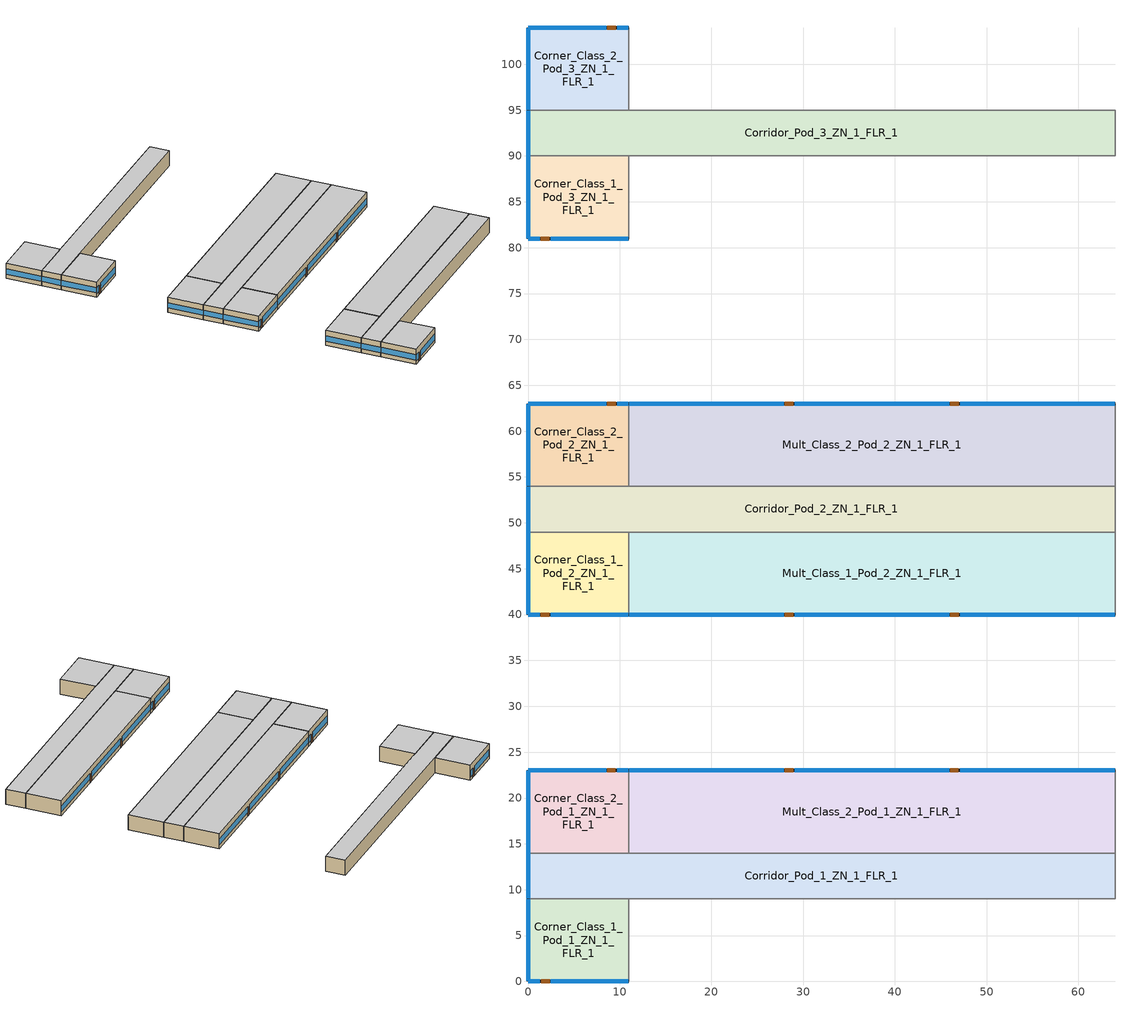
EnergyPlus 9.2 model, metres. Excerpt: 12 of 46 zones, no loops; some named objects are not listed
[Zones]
Corner_Class_1_Pod_1_ZN_1_FLR_1
 floor ground (ext_slab_6in_with_carpet): 0,9 11,9 11,0 0,0 z0
 wall outside (nonres_ext_wall): 0,9 0,0 11,0 z0:4
 wall to Mult_Class_1_Pod_1_ZN_1_FLR_1 (int_wall): 11,0 11,9 z0:4
 wall to Corridor_Pod_1_ZN_1_FLR_1 (int_wall): 11,9 0,9 z0:4
 window (Window_U_0.40_SHGC_0.38): 0.05,0 1.27,0 / 2.49,0 10.95,0 z0.92:2.51; 0,8.95 0,0.05 z1.1:2.52
 door (Swinging Door_con): 1.46,0 2.37,0 z0:2.13
 ceiling to Corner_Class_1_Pod_1_ZN_1_FLR_2 (int_slab_ceiling): 0,0 11,0 11,9 0,9 z4
Corridor_Pod_1_ZN_1_FLR_1
 floor ground (ext_slab_6in_with_carpet): 0,14 64,14 64,9 0,9 z0
 wall outside (nonres_ext_wall): 0,14 0,9 z0:4
 wall to Mult_Class_1_Pod_1_ZN_1_FLR_1 (int_wall): 11,9 64,9 z0:4
 wall to Lobby_ZN_1_FLR_1 (int_wall): 64,9 64,14 z0:4
 wall to Mult_Class_2_Pod_1_ZN_1_FLR_1 (int_wall): 64,14 11,14 z0:4
 wall to Corner_Class_2_Pod_1_ZN_1_FLR_1 (int_wall): 11,14 0,14 z0:4
 window (Window_U_0.40_SHGC_0.38): 0,13.95 0,9.05 z1.1:2.53
 ceiling to Corridor_Pod_1_ZN_1_FLR_2 (int_slab_ceiling): 0,9 64,9 64,14 0,14 z4
Corner_Class_2_Pod_1_ZN_1_FLR_1
 floor ground (ext_slab_6in_with_carpet): 0,23 11,23 11,14 0,14 z0
 wall outside (nonres_ext_wall): 11,23 0,23 0,14 z0:4
 wall to Mult_Class_2_Pod_1_ZN_1_FLR_1 (int_wall): 11,14 11,23 z0:4
 window (Window_U_0.40_SHGC_0.38): 0,22.95 0,14.05 z1.1:2.52; 10.95,23 9.73,23 / 8.51,23 0.05,23 z0.92:2.51
 door (Swinging Door_con): 9.53,23 8.62,23 z0:2.13
 ceiling to Corner_Class_2_Pod_1_ZN_1_FLR_2 (int_slab_ceiling): 0,14 11,14 11,23 0,23 z4
Mult_Class_2_Pod_1_ZN_1_FLR_1
 floor ground (ext_slab_6in_with_carpet): 11,23 64,23 64,14 11,14 z0
 wall outside (nonres_ext_wall): 64,23 11,23 z0:4
 wall to Main_Corridor_ZN_1_FLR_1 (int_wall): 64,14 64,23 z0:4
 window (Window_U_0.40_SHGC_0.38): 63.95,23 47.13,23 / 45.91,23 29.09,23 / 27.87,23 11.05,23 z1.03:2.5
 door (Swinging Door_con): 46.93,23 46.01,23 / 28.91,23 28,23 z0:2.13
 ceiling to Mult_Class_2_Pod_1_ZN_1_FLR_2 (int_slab_ceiling): 11,14 64,14 64,23 11,23 z4
Corner_Class_1_Pod_2_ZN_1_FLR_1
 floor ground (ext_slab_6in_with_carpet): 0,49 11,49 11,40 0,40 z0
 wall outside (nonres_ext_wall): 0,49 0,40 11,40 z0:4
 wall to Mult_Class_1_Pod_2_ZN_1_FLR_1 (int_wall): 11,40 11,49 z0:4
 wall to Corridor_Pod_2_ZN_1_FLR_1 (int_wall): 11,49 0,49 z0:4
 window (Window_U_0.40_SHGC_0.38): 0,48.95 0,40.05 z1.1:2.52; 0.05,40 1.27,40 / 2.49,40 10.95,40 z0.92:2.51
 door (Swinging Door_con): 1.41,40 2.32,40 z0:2.13
 ceiling to Corner_Class_1_Pod_2_ZN_1_FLR_2 (int_slab_ceiling): 0,40 11,40 11,49 0,49 z4
Mult_Class_1_Pod_2_ZN_1_FLR_1
 floor ground (ext_slab_6in_with_carpet): 11,49 64,49 64,40 11,40 z0
 wall outside (nonres_ext_wall): 11,40 64,40 z0:4
 wall to Main_Corridor_ZN_1_FLR_1 (int_wall): 64,40 64,49 z0:4
 wall to Corridor_Pod_2_ZN_1_FLR_1 (int_wall): 64,49 11,49 z0:4
 window (Window_U_0.40_SHGC_0.38): 11.05,40 27.87,40 / 29.09,40 45.91,40 / 47.13,40 63.95,40 z1.03:2.5
 door (Swinging Door_con): 28,40 28.92,40 / 46.06,40 46.97,40 z0:2.13
 ceiling to Mult_Class_1_Pod_2_ZN_1_FLR_2 (int_slab_ceiling): 11,40 64,40 64,49 11,49 z4
Corridor_Pod_2_ZN_1_FLR_1
 floor ground (ext_slab_6in_with_carpet): 0,54 64,54 64,49 0,49 z0
 wall outside (nonres_ext_wall): 0,54 0,49 z0:4
 wall to Main_Corridor_ZN_1_FLR_1 (int_wall): 64,49 64,54 z0:4
 wall to Mult_Class_2_Pod_2_ZN_1_FLR_1 (int_wall): 64,54 11,54 z0:4
 wall to Corner_Class_2_Pod_2_ZN_1_FLR_1 (int_wall): 11,54 0,54 z0:4
 window (Window_U_0.40_SHGC_0.38): 0,53.95 0,49.05 z1.1:2.53
 ceiling to Corridor_Pod_2_ZN_1_FLR_2 (int_slab_ceiling): 0,49 64,49 64,54 0,54 z4
Corner_Class_2_Pod_2_ZN_1_FLR_1
 floor ground (ext_slab_6in_with_carpet): 0,63 11,63 11,54 0,54 z0
 wall outside (nonres_ext_wall): 11,63 0,63 0,54 z0:4
 wall to Mult_Class_2_Pod_2_ZN_1_FLR_1 (int_wall): 11,54 11,63 z0:4
 window (Window_U_0.40_SHGC_0.38): 0,62.95 0,54.05 z1.1:2.52; 10.95,63 9.73,63 / 8.51,63 0.05,63 z0.92:2.51
 door (Swinging Door_con): 9.57,63 8.65,63 z0:2.13
 ceiling to Corner_Class_2_Pod_2_ZN_1_FLR_2 (int_slab_ceiling): 0,54 11,54 11,63 0,63 z4
Mult_Class_2_Pod_2_ZN_1_FLR_1
 floor ground (ext_slab_6in_with_carpet): 11,63 64,63 64,54 11,54 z0
 wall outside (nonres_ext_wall): 64,63 11,63 z0:4
 wall to Main_Corridor_ZN_1_FLR_1 (int_wall): 64,54 64,63 z0:4
 window (Window_U_0.40_SHGC_0.38): 63.95,63 47.13,63 / 27.87,63 11.05,63 / 45.91,63 29.09,63 z1.03:2.5
 door (Swinging Door_con): 46.97,63 46.06,63 / 28.89,63 27.98,63 z0:2.13
 ceiling to Mult_Class_2_Pod_2_ZN_1_FLR_2 (int_slab_ceiling): 11,54 64,54 64,63 11,63 z4
Corner_Class_1_Pod_3_ZN_1_FLR_1
 floor ground (ext_slab_6in_with_carpet): 0,90 11,90 11,81 0,81 z0
 wall outside (nonres_ext_wall): 0,90 0,81 11,81 z0:4
 wall to Mult_Class_1_Pod_3_ZN_1_FLR_1 (int_wall): 11,81 11,90 z0:4
 wall to Corridor_Pod_3_ZN_1_FLR_1 (int_wall): 11,90 0,90 z0:4
 window (Window_U_0.40_SHGC_0.38): 0,89.95 0,81.05 z1.1:2.52; 0.05,81 1.27,81 / 2.49,81 10.95,81 z0.92:2.51
 door (Swinging Door_con): 1.4,81 2.31,81 z0:2.13
 ceiling to Corner_Class_1_Pod_3_ZN_1_FLR_2 (int_slab_ceiling): 0,81 11,81 11,90 0,90 z4
Corridor_Pod_3_ZN_1_FLR_1
 floor ground (ext_slab_6in_with_carpet): 0,95 64,95 64,90 0,90 z0
 wall outside (nonres_ext_wall): 0,95 0,90 z0:4
 wall to Mult_Class_1_Pod_3_ZN_1_FLR_1 (int_wall): 11,90 64,90 z0:4
 wall to Bathrooms_ZN_1_FLR_1 (int_wall): 64,90 64,95 z0:4
 wall to Mult_Class_2_Pod_3_ZN_1_FLR_1 (int_wall): 64,95 11,95 z0:4
 wall to Corner_Class_2_Pod_3_ZN_1_FLR_1 (int_wall): 11,95 0,95 z0:4
 window (Window_U_0.40_SHGC_0.38): 0,94.95 0,90.05 z1.1:2.53
 ceiling to Corridor_Pod_3_ZN_1_FLR_2 (int_slab_ceiling): 0,90 64,90 64,95 0,95 z4
Corner_Class_2_Pod_3_ZN_1_FLR_1
 floor ground (ext_slab_6in_with_carpet): 0,104 11,104 11,95 0,95 z0
 wall outside (nonres_ext_wall): 11,104 0,104 0,95 z0:4
 wall to Mult_Class_2_Pod_3_ZN_1_FLR_1 (int_wall): 11,95 11,104 z0:4
 window (Window_U_0.40_SHGC_0.38): 0,103.95 0,95.05 z1.1:2.52; 10.95,104 9.73,104 / 8.51,104 0.05,104 z0.92:2.51
 door (Swinging Door_con): 9.55,104 8.64,104 z0:2.13
 ceiling to Corner_Class_2_Pod_3_ZN_1_FLR_2 (int_slab_ceiling): 0,95 11,95 11,104 0,104 z4
[Building]
Secondary School: North Axis {deg}=0; Terrain=City; Loads Convergence Tolerance Value=0.04; Temperature Convergence Tolerance Value {deltaC}=0.2; Solar Distribution=FullInteriorAndExterior; Maximum Number of Warmup Days=25; Minimum Number of Warmup Days=6
[Site:Location]
Xian_Shaanxi_CHN Design_Conditions: Latitude {deg}=34.3; Longitude {deg}=108.93; Time Zone {hr}=8; Elevation {m}=397.5
[SizingPeriod:DesignDay] Month=1; Day of Month=21; Day Type=WinterDesignDay; Daily Dry-Bulb Temperature Range {deltaC}=0; Dry-Bulb Temperature Range Modifier Type=DefaultMultipliers; Barometric Pressure {Pa}=96640; Wind Speed {m/s}=1.1; Wind Direction {deg}=70; Rain Indicator=No; Snow Indicator=No; Daylight Saving Time Indicator=No; Solar Model Indicator=ASHRAEClearSky; Sky Clearness=0
Name | Maximum Dry-Bulb Temperature {C} | Humidity Condition Type | Wetbulb or DewPoint at Maximum Dry-Bulb {C}
Xian Ann Htg 99.6% Condns DB | -6.3 | Wetbulb | -6.3
Xian Ann Htg 99% Condns DB | -4.8 | Wetbulb | -4.8
Xian Ann Hum_n 99.6% Condns DP=>MCDB | 1.6 | Dewpoint | -18.1
Xian Ann Hum_n 99% Condns DP=>MCDB | 1.7 | Dewpoint | -15.3
[Site:GroundTemperature:BuildingSurface]
20.76, 20.73, 20.73, 20.73, 20.77, 23.02, 23.36, 23.44, 23.48, 21.21, 20.91, 20.82
[Site:WaterMainsTemperature]
Calculation Method=CORRELATION; Annual Average Outdoor Air Temperature {C}=9.95; Maximum Difference In Monthly Average Outdoor Air Temperatures {deltaC}=23.7
[Material]
Name | Roughness | Thickness {m} | Conductivity {W/m-K} | Density {kg/m3} | Specific Heat {J/kg-K} | Thermal Absorptance | Solar Absorptance | Visible Absorptance
Std Wood 6inch | MediumSmooth | 0.15 | 0.12 | 540 | 1210 | 0.9 | 0.7 | 0.7
F07 25mm stucco | Smooth | 0.0254 | 0.72 | 1856 | 840 | 0.9 | 0.7 | 0.7
G01 13mm gypsum board | Smooth | 0.0127 | 0.16 | 800 | 1090 | 0.9 | 0.7 | 0.5
G01 16mm gypsum board | MediumSmooth | 0.0159 | 0.16 | 800 | 1090
100mm Normalweight concrete floor | MediumRough | 0.1016 | 2.31 | 2322 | 832
150mm Normalweight concrete floor | MediumRough | 0.1524 | 2.31 | 2322 | 832
[Material:NoMass] Thermal Absorptance=0.9; Solar Absorptance=0.7
Name | Roughness | Thermal Resistance {m2-K/W} | Visible Absorptance
Opaque Door panel_con | MediumRough | 0.475964 | 0.7
CP02 CARPET PAD | VeryRough | 0.21648 | 0.8
Nonres_Exterior_Wall_Insulation | MediumSmooth | 2.81828 | 0.7
[WindowMaterial:Glazing] Optical Data Type=SpectralAverage; Infrared Transmittance at Normal Incidence=0; Front Side Infrared Hemispherical Emissivity=0.84
Name | Thickness {m} | Solar Transmittance at Normal Incidence | Front Side Solar Reflectance at Normal Incidence | Back Side Solar Reflectance at Normal Incidence | Visible Transmittance at Normal Incidence | Front Side Visible Reflectance at Normal Incidence | Back Side Visible Reflectance at Normal Incidence | Back Side Infrared Hemispherical Emissivity | Conductivity {W/m-K}
Glass_102_LayerAvg | 0.003048 | 0.833848 | 0.0747638 | 0.0748545 | 0.89926 | 0.082563 | 0.082564 | 0.84 | 1
Glass_8652_LayerAvg | 0.003059 | 0.343691 | 0.298987 | 0.462105 | 0.487937 | 0.209449 | 0.306829 | 0.39 | 0.962
[WindowMaterial:Gas]
Gap_1_W_0_0127: Gas Type=Air; Thickness {m}=0.0127
[Construction]
Swinging Door_con: Opaque Door panel_con
InteriorFurnishings: Std Wood 6inch
int_wall: G01 13mm gypsum board, G01 13mm gypsum board
ext_slab_6in_with_carpet: 150mm Normalweight concrete floor, CP02 CARPET PAD
int_slab_ceiling: CP02 CARPET PAD, 100mm Normalweight concrete floor
nonres_ext_wall: F07 25mm stucco, G01 16mm gypsum board, Nonres_Exterior_Wall_Insulation, G01 16mm gypsum board
Window_U_0.40_SHGC_0.38: Glass_8652_LayerAvg, Gap_1_W_0_0127, Glass_102_LayerAvg
[Zone] Type=1; Multiplier=1; Ceiling Height {m}=4; Floor Area {m2}=autocalculate; Part of Total Floor Area=Yes
Name | Volume {m3}
Corner_Class_1_Pod_1_ZN_1_FLR_1; Corner_Class_2_Pod_1_ZN_1_FLR_1; Corner_Class_1_Pod_2_ZN_1_FLR_1; Corner_Class_2_Pod_2_ZN_1_FLR_1; Corner_Class_1_Pod_3_ZN_1_FLR_1; Corner_Class_2_Pod_3_ZN_1_FLR_1 | 396
Corridor_Pod_1_ZN_1_FLR_1; Corridor_Pod_2_ZN_1_FLR_1; Corridor_Pod_3_ZN_1_FLR_1 | 1280
Mult_Class_2_Pod_1_ZN_1_FLR_1; Mult_Class_1_Pod_2_ZN_1_FLR_1; Mult_Class_2_Pod_2_ZN_1_FLR_1 | 1908
[InternalMass] Construction=InteriorFurnishings
Name | Zone or ZoneList | Surface Area {m2}
Corner_Class_1_Pod_1_ZN_1_FLR_1_InternalMass_1 | Corner_Class_1_Pod_1_ZN_1_FLR_1 | 198
Corridor_Pod_1_ZN_1_FLR_1_InternalMass_1 | Corridor_Pod_1_ZN_1_FLR_1 | 640
Corner_Class_2_Pod_1_ZN_1_FLR_1_InternalMass_1 | Corner_Class_2_Pod_1_ZN_1_FLR_1 | 198
Mult_Class_2_Pod_1_ZN_1_FLR_1_InternalMass_1 | Mult_Class_2_Pod_1_ZN_1_FLR_1 | 954
Corner_Class_1_Pod_2_ZN_1_FLR_1_InternalMass_1 | Corner_Class_1_Pod_2_ZN_1_FLR_1 | 198
Mult_Class_1_Pod_2_ZN_1_FLR_1_InternalMass_1 | Mult_Class_1_Pod_2_ZN_1_FLR_1 | 954
Corridor_Pod_2_ZN_1_FLR_1_InternalMass_1 | Corridor_Pod_2_ZN_1_FLR_1 | 640
Corner_Class_2_Pod_2_ZN_1_FLR_1_InternalMass_1 | Corner_Class_2_Pod_2_ZN_1_FLR_1 | 198
Mult_Class_2_Pod_2_ZN_1_FLR_1_InternalMass_1 | Mult_Class_2_Pod_2_ZN_1_FLR_1 | 954
Corner_Class_1_Pod_3_ZN_1_FLR_1_InternalMass_1 | Corner_Class_1_Pod_3_ZN_1_FLR_1 | 198
Corridor_Pod_3_ZN_1_FLR_1_InternalMass_1 | Corridor_Pod_3_ZN_1_FLR_1 | 640
Corner_Class_2_Pod_3_ZN_1_FLR_1_InternalMass_1 | Corner_Class_2_Pod_3_ZN_1_FLR_1 | 198
[People] Number of People Schedule=BLDG_OCC_SCH; Fraction Radiant=0.3; Sensible Heat Fraction=AUTOCALCULATE; Activity Level Schedule=ACTIVITY_SCH; Enable ASHRAE 55 Comfort Warnings=No; Mean Radiant Temperature Calculation Type=ZoneAveraged; Work Efficiency Schedule=WORK_EFF_SCH; Clothing Insulation Calculation Method=ClothingInsulationSchedule; Clothing Insulation Schedule=CLOTHING_SCH; Air Velocity Schedule=AIR_VELO_SCH; Thermal Comfort Model 1 Type=FANGER
Name | Zone or ZoneList | Number of People Calculation Method | Zone Floor Area per Person {m2/person}
Corner_Class_1_Pod_1_ZN_1_FLR_1 | Corner_Class_1_Pod_1_ZN_1_FLR_1 | Area/Person | 2.654
Corridor_Pod_1_ZN_1_FLR_1 | Corridor_Pod_1_ZN_1_FLR_1 | People
Corner_Class_2_Pod_1_ZN_1_FLR_1 | Corner_Class_2_Pod_1_ZN_1_FLR_1 | Area/Person | 2.654
Mult_Class_2_Pod_1_ZN_1_FLR_1 | Mult_Class_2_Pod_1_ZN_1_FLR_1 | Area/Person | 2.654
Corner_Class_1_Pod_2_ZN_1_FLR_1 | Corner_Class_1_Pod_2_ZN_1_FLR_1 | Area/Person | 2.654
Mult_Class_1_Pod_2_ZN_1_FLR_1 | Mult_Class_1_Pod_2_ZN_1_FLR_1 | Area/Person | 2.654
Corridor_Pod_2_ZN_1_FLR_1 | Corridor_Pod_2_ZN_1_FLR_1 | People
Corner_Class_2_Pod_2_ZN_1_FLR_1 | Corner_Class_2_Pod_2_ZN_1_FLR_1 | Area/Person | 2.654
Mult_Class_2_Pod_2_ZN_1_FLR_1 | Mult_Class_2_Pod_2_ZN_1_FLR_1 | Area/Person | 2.654
Corner_Class_1_Pod_3_ZN_1_FLR_1 | Corner_Class_1_Pod_3_ZN_1_FLR_1 | Area/Person | 2.654
Corridor_Pod_3_ZN_1_FLR_1 | Corridor_Pod_3_ZN_1_FLR_1 | People
Corner_Class_2_Pod_3_ZN_1_FLR_1 | Corner_Class_2_Pod_3_ZN_1_FLR_1 | Area/Person | 2.654
[Lights] Design Level Calculation Method=Watts/Area; Return Air Fraction=0; Fraction Radiant=0.37; Fraction Visible=0.2; Fraction Replaceable=1; Return Air Fraction Calculated from Plenum Temperature=No
Name | Zone or ZoneList | Schedule | Watts per Zone Floor Area {W/m2}
Corner_Class_1_Pod_1_ZN_1_FLR_1_Lights | Corner_Class_1_Pod_1_ZN_1_FLR_1 | BLDG_LIGHT_CLASSROOM_SCH | 9.9028
Corridor_Pod_1_ZN_1_FLR_1_Lights | Corridor_Pod_1_ZN_1_FLR_1 | BLDG_LIGHT_CORRIDOR_SCH | 7.10418
Corner_Class_2_Pod_1_ZN_1_FLR_1_Lights | Corner_Class_2_Pod_1_ZN_1_FLR_1 | BLDG_LIGHT_CLASSROOM_SCH | 9.9028
Mult_Class_2_Pod_1_ZN_1_FLR_1_Lights | Mult_Class_2_Pod_1_ZN_1_FLR_1 | BLDG_LIGHT_CLASSROOM_SCH | 9.9028
Corner_Class_1_Pod_2_ZN_1_FLR_1_Lights | Corner_Class_1_Pod_2_ZN_1_FLR_1 | BLDG_LIGHT_CLASSROOM_SCH | 9.9028
Mult_Class_1_Pod_2_ZN_1_FLR_1_Lights | Mult_Class_1_Pod_2_ZN_1_FLR_1 | BLDG_LIGHT_CLASSROOM_SCH | 9.9028
Corridor_Pod_2_ZN_1_FLR_1_Lights | Corridor_Pod_2_ZN_1_FLR_1 | BLDG_LIGHT_CORRIDOR_SCH | 7.10418
Corner_Class_2_Pod_2_ZN_1_FLR_1_Lights | Corner_Class_2_Pod_2_ZN_1_FLR_1 | BLDG_LIGHT_CLASSROOM_SCH | 9.9028
Mult_Class_2_Pod_2_ZN_1_FLR_1_Lights | Mult_Class_2_Pod_2_ZN_1_FLR_1 | BLDG_LIGHT_CLASSROOM_SCH | 9.9028
Corner_Class_1_Pod_3_ZN_1_FLR_1_Lights | Corner_Class_1_Pod_3_ZN_1_FLR_1 | BLDG_LIGHT_CLASSROOM_SCH | 9.9028
Corridor_Pod_3_ZN_1_FLR_1_Lights | Corridor_Pod_3_ZN_1_FLR_1 | BLDG_LIGHT_CORRIDOR_SCH | 7.10418
Corner_Class_2_Pod_3_ZN_1_FLR_1_Lights | Corner_Class_2_Pod_3_ZN_1_FLR_1 | BLDG_LIGHT_CLASSROOM_SCH | 9.9028
[ElectricEquipment] Schedule=BLDG_EQUIP_SCH; Design Level Calculation Method=EquipmentLevel; Fraction Latent=0; Fraction Radiant=0.5; Fraction Lost=0
Name | Zone or ZoneList | Design Level {W}
Corner_Class_1_Pod_1_ZN_1_FLR_1_PlugMisc_Equip | Corner_Class_1_Pod_1_ZN_1_FLR_1 | 990
Corridor_Pod_1_ZN_1_FLR_1_PlugMisc_Equip | Corridor_Pod_1_ZN_1_FLR_1 | 1280
Corner_Class_2_Pod_1_ZN_1_FLR_1_PlugMisc_Equip | Corner_Class_2_Pod_1_ZN_1_FLR_1 | 990
Mult_Class_2_Pod_1_ZN_1_FLR_1_PlugMisc_Equip | Mult_Class_2_Pod_1_ZN_1_FLR_1 | 4770
Corner_Class_1_Pod_2_ZN_1_FLR_1_PlugMisc_Equip | Corner_Class_1_Pod_2_ZN_1_FLR_1 | 990
Mult_Class_1_Pod_2_ZN_1_FLR_1_PlugMisc_Equip | Mult_Class_1_Pod_2_ZN_1_FLR_1 | 4770
Corridor_Pod_2_ZN_1_FLR_1_PlugMisc_Equip | Corridor_Pod_2_ZN_1_FLR_1 | 1280
Corner_Class_2_Pod_2_ZN_1_FLR_1_PlugMisc_Equip | Corner_Class_2_Pod_2_ZN_1_FLR_1 | 990
Mult_Class_2_Pod_2_ZN_1_FLR_1_PlugMisc_Equip | Mult_Class_2_Pod_2_ZN_1_FLR_1 | 4770
Corner_Class_1_Pod_3_ZN_1_FLR_1_PlugMisc_Equip | Corner_Class_1_Pod_3_ZN_1_FLR_1 | 990
Corridor_Pod_3_ZN_1_FLR_1_PlugMisc_Equip | Corridor_Pod_3_ZN_1_FLR_1 | 1280
Corner_Class_2_Pod_3_ZN_1_FLR_1_PlugMisc_Equip | Corner_Class_2_Pod_3_ZN_1_FLR_1 | 990
[Daylighting:Controls] Daylighting Method=SplitFlux; Lighting Control Type=Stepped; Minimum Input Power Fraction for Continuous or ContinuousOff Dimming Control=0.3; Minimum Light Output Fraction for Continuous or ContinuousOff Dimming Control=0.2; Number of Stepped Control Steps=3; Probability Lighting will be Reset When Needed in Manual Stepped Control=1; Maximum Allowable Discomfort Glare Index=22; Illuminance Setpoint at Reference Point 1 {lux}=500; Illuminance Setpoint at Reference Point 2 {lux}=500
Name | Zone | Glare Calculation Daylighting Reference Point | Glare Calculation Azimuth Angle of View Direction Clockwise from Zone y-Axis {deg} | Daylighting Reference Point 1 | Fraction of Zone Controlled by Reference Point 1 | Daylighting Reference Point 2 | Fraction of Zone Controlled by Reference Point 2
Corner_Class_1_Pod_1_ZN_1_FLR_1_DaylCtrl | Corner_Class_1_Pod_1_ZN_1_FLR_1 | Corner_Class_1_Pod_1_ZN_1_FLR_1_DaylRefPt1 | 180 | Corner_Class_1_Pod_1_ZN_1_FLR_1_DaylRefPt1 | 0.56 | Corner_Class_1_Pod_1_ZN_1_FLR_1_DaylRefPt2 | 0.2
Corner_Class_2_Pod_1_ZN_1_FLR_1_DaylCtrl | Corner_Class_2_Pod_1_ZN_1_FLR_1 | Corner_Class_2_Pod_1_ZN_1_FLR_1_DaylRefPt1 | 270 | Corner_Class_2_Pod_1_ZN_1_FLR_1_DaylRefPt1 | 0.56 | Corner_Class_2_Pod_1_ZN_1_FLR_1_DaylRefPt2 | 0.2
Mult_Class_2_Pod_1_ZN_1_FLR_1_DaylCtrl | Mult_Class_2_Pod_1_ZN_1_FLR_1 | Mult_Class_2_Pod_1_ZN_1_FLR_1_DaylRefPt1 | 0 | Mult_Class_2_Pod_1_ZN_1_FLR_1_DaylRefPt1 | 0.28 | Mult_Class_2_Pod_1_ZN_1_FLR_1_DaylRefPt2 | 0.28
Corner_Class_1_Pod_2_ZN_1_FLR_1_DaylCtrl | Corner_Class_1_Pod_2_ZN_1_FLR_1 | Corner_Class_1_Pod_2_ZN_1_FLR_1_DaylRefPt1 | 180 | Corner_Class_1_Pod_2_ZN_1_FLR_1_DaylRefPt1 | 0.56 | Corner_Class_1_Pod_2_ZN_1_FLR_1_DaylRefPt2 | 0.2
Mult_Class_1_Pod_2_ZN_1_FLR_1_DaylCtrl | Mult_Class_1_Pod_2_ZN_1_FLR_1 | Mult_Class_1_Pod_2_ZN_1_FLR_1_DaylRefPt1 | 180 | Mult_Class_1_Pod_2_ZN_1_FLR_1_DaylRefPt1 | 0.28 | Mult_Class_1_Pod_2_ZN_1_FLR_1_DaylRefPt2 | 0.28
Corner_Class_2_Pod_2_ZN_1_FLR_1_DaylCtrl | Corner_Class_2_Pod_2_ZN_1_FLR_1 | Corner_Class_2_Pod_2_ZN_1_FLR_1_DaylRefPt1 | 270 | Corner_Class_2_Pod_2_ZN_1_FLR_1_DaylRefPt1 | 0.56 | Corner_Class_2_Pod_2_ZN_1_FLR_1_DaylRefPt2 | 0.2
Mult_Class_2_Pod_2_ZN_1_FLR_1_DaylCtrl | Mult_Class_2_Pod_2_ZN_1_FLR_1 | Mult_Class_2_Pod_2_ZN_1_FLR_1_DaylRefPt1 | 0 | Mult_Class_2_Pod_2_ZN_1_FLR_1_DaylRefPt1 | 0.28 | Mult_Class_2_Pod_2_ZN_1_FLR_1_DaylRefPt2 | 0.28
Corner_Class_1_Pod_3_ZN_1_FLR_1_DaylCtrl | Corner_Class_1_Pod_3_ZN_1_FLR_1 | Corner_Class_1_Pod_3_ZN_1_FLR_1_DaylRefPt1 | 180 | Corner_Class_1_Pod_3_ZN_1_FLR_1_DaylRefPt1 | 0.56 | Corner_Class_1_Pod_3_ZN_1_FLR_1_DaylRefPt2 | 0.2
Corner_Class_2_Pod_3_ZN_1_FLR_1_DaylCtrl | Corner_Class_2_Pod_3_ZN_1_FLR_1 | Corner_Class_2_Pod_3_ZN_1_FLR_1_DaylRefPt1 | 270 | Corner_Class_2_Pod_3_ZN_1_FLR_1_DaylRefPt1 | 0.56 | Corner_Class_2_Pod_3_ZN_1_FLR_1_DaylRefPt2 | 0.2
[ZoneInfiltration:DesignFlowRate] Schedule=INFIL_SCH_PNNL; Design Flow Rate Calculation Method=Flow/ExteriorArea; Flow per Exterior Surface Area {m3/s-m2}=0.00056896; Constant Term Coefficient=0; Temperature Term Coefficient=0; Velocity Term Coefficient=0.224; Velocity Squared Term Coefficient=0
Name | Zone or ZoneList
Corner_Class_1_Pod_1_ZN_1_FLR_1_Infiltration | Corner_Class_1_Pod_1_ZN_1_FLR_1
Corridor_Pod_1_ZN_1_FLR_1_Infiltration | Corridor_Pod_1_ZN_1_FLR_1
Corner_Class_2_Pod_1_ZN_1_FLR_1_Infiltration | Corner_Class_2_Pod_1_ZN_1_FLR_1
Mult_Class_2_Pod_1_ZN_1_FLR_1_Infiltration | Mult_Class_2_Pod_1_ZN_1_FLR_1
Corner_Class_1_Pod_2_ZN_1_FLR_1_Infiltration | Corner_Class_1_Pod_2_ZN_1_FLR_1
Mult_Class_1_Pod_2_ZN_1_FLR_1_Infiltration | Mult_Class_1_Pod_2_ZN_1_FLR_1
Corridor_Pod_2_ZN_1_FLR_1_Infiltration | Corridor_Pod_2_ZN_1_FLR_1
Corner_Class_2_Pod_2_ZN_1_FLR_1_Infiltration | Corner_Class_2_Pod_2_ZN_1_FLR_1
Mult_Class_2_Pod_2_ZN_1_FLR_1_Infiltration | Mult_Class_2_Pod_2_ZN_1_FLR_1
Corner_Class_1_Pod_3_ZN_1_FLR_1_Infiltration | Corner_Class_1_Pod_3_ZN_1_FLR_1
Corridor_Pod_3_ZN_1_FLR_1_Infiltration | Corridor_Pod_3_ZN_1_FLR_1
Corner_Class_2_Pod_3_ZN_1_FLR_1_Infiltration | Corner_Class_2_Pod_3_ZN_1_FLR_1
[Exterior:Lights] Control Option=AstronomicalClock
Name | Schedule | Design Level {W}
Exterior_Lights_a | Exterior_lighting_schedule_a | 441.8
Exterior_Lights_b | Exterior_lighting_schedule_b_2016 | 2994.5
Exterior_Lights_c | Exterior_lighting_schedule_c_2016 | 2973.7
[EnergyManagementSystem:Sensor]
Name | Output:Variable or Output:Meter | Output:Variable or Output:Meter Index Key
Facility_Int_LTG | InteriorLights:Electricity
OAT_F | Site Outdoor Air Drybulb Temperature
OAwb_F | Site Outdoor Air Wetbulb Temperature | *
PSZ1_5_OASch; PSZ2_6_OASch; PSZ3_7_OASch; PSZ5_9_OASch | Schedule Value | MinOA_MotorizedDamper_Sched
PSZ1_5_DAT_Rqd | System Node Setpoint Temperature | PSZ-AC_1:5 Supply Equipment Outlet Node
PSZ2_6_DAT_Rqd | System Node Setpoint Temperature | PSZ-AC_2:6 Supply Equipment Outlet Node
PSZ3_7_DAT_Rqd | System Node Setpoint Temperature | PSZ-AC_3:7 Supply Equipment Outlet Node
PSZ4_8_OASch | Schedule Value | Kitchen_Exhaust_SCH
PSZ4_8_DAT_Rqd | System Node Setpoint Temperature | PSZ-AC_4:8 Supply Equipment Outlet Node
PSZ5_9_DAT_Rqd | System Node Setpoint Temperature | PSZ-AC_5:9 Supply Equipment Outlet Node
OAT | Site Outdoor Air Drybulb Temperature | Environment
[EnergyManagementSystem:Actuator]
Name | Actuated Component Unique | Actuated Component Type | Actuated Component Control Type
PSZ1_5_Timestep_Econ_Eff | PSZ1_5_Timestep_Econ_Eff_SCH | Schedule:Constant | Schedule Value
PSZ2_6_Timestep_Econ_Eff | PSZ2_6_Timestep_Econ_Eff_SCH | Schedule:Constant | Schedule Value
PSZ3_7_Timestep_Econ_Eff | PSZ3_7_Timestep_Econ_Eff_SCH | Schedule:Constant | Schedule Value
PSZ4_8_Timestep_Econ_Eff | PSZ4_8_Timestep_Econ_Eff_SCH | Schedule:Constant | Schedule Value
PSZ5_9_Timestep_Econ_Eff | PSZ5_9_Timestep_Econ_Eff_SCH | Schedule:Constant | Schedule Value
BoilerCurve | HEATSYS1 BOILER EFFICIENCY CURVE | Curve | Curve Result
CLGSETP_SCH_Actuator | CLGSETP_SCH_Yes_Optimum | Schedule:Compact | Schedule Value
HTGSETP_SCH_Actuator | HTGSETP_SCH_Yes_Optimum | Schedule:Compact | Schedule Value
cCL1_Pod_1_ZN_1_FLR_1_LAr | Corner_Class_1_Pod_1_ZN_1_FLR_1_lights | Lights | Electric Power Level
mCl1_Pod_1_ZN_1_FLR_1_LAr | Mult_Class_1_Pod_1_ZN_1_FLR_1_lights | Lights | Electric Power Level
cPOD1_ZN_1_FLR_1_LAr | Corridor_Pod_1_ZN_1_FLR_1_lights | Lights | Electric Power Level
cCL2_Pod_1_ZN_1_FLR_1_LAr | Corner_Class_2_Pod_1_ZN_1_FLR_1_lights | Lights | Electric Power Level
mCl2_Pod_1_ZN_1_FLR_1_LAr | Mult_Class_2_Pod_1_ZN_1_FLR_1_lights | Lights | Electric Power Level
cCL1_Pod_2_ZN_1_FLR_1_LAr | Corner_Class_1_Pod_2_ZN_1_FLR_1_lights | Lights | Electric Power Level
mCl1_Pod_2_ZN_1_FLR_1_LAr | Mult_Class_1_Pod_2_ZN_1_FLR_1_lights | Lights | Electric Power Level
cPOD2_ZN_1_FLR_1_LAr | Corridor_Pod_2_ZN_1_FLR_1_lights | Lights | Electric Power Level
cCL2_Pod_2_ZN_1_FLR_1_LAr | Corner_Class_2_Pod_2_ZN_1_FLR_1_lights | Lights | Electric Power Level
mCl2_Pod_2_ZN_1_FLR_1_LAr | Mult_Class_2_Pod_2_ZN_1_FLR_1_lights | Lights | Electric Power Level
cCL1_Pod_3_ZN_1_FLR_1_LAr | Corner_Class_1_Pod_3_ZN_1_FLR_1_lights | Lights | Electric Power Level
mCl1_Pod_3_ZN_1_FLR_1_LAr | Mult_Class_1_Pod_3_ZN_1_FLR_1_lights | Lights | Electric Power Level
cPOD3_ZN_1_FLR_1_LAr | Corridor_Pod_3_ZN_1_FLR_1_lights | Lights | Electric Power Level
cCL2_Pod_3_ZN_1_FLR_1_LAr | Corner_Class_2_Pod_3_ZN_1_FLR_1_lights | Lights | Electric Power Level
mCl2_Pod_3_ZN_1_FLR_1_LAr | Mult_Class_2_Pod_3_ZN_1_FLR_1_lights | Lights | Electric Power Level
AUX_GYM_ZN_1_FLR_1_LAr | AUX_GYM_ZN_1_FLR_1_lights | Lights | Electric Power Level
AUDITORIUM_ZN_1_FLR_1_LAr | AUDITORIUM_ZN_1_FLR_1_lights | Lights | Electric Power Level
Main_Corridor_ZN_1_FLR_1_LAr | Main_Corridor_ZN_1_FLR_1_lights | Lights | Electric Power Level
Lobby_ZN_1_FLR_1_LAr | Lobby_ZN_1_FLR_1_lights | Lights | Electric Power Level
Mech_ZN_1_FLR_1_LAr | Mech_ZN_1_FLR_1_lights | Lights | Electric Power Level
BATHROOMS_ZN_1_FLR_1_LAr | BATHROOMS_ZN_1_FLR_1_lights | Lights | Electric Power Level
Offices_ZN_1_FLR_1_LAr | Offices_ZN_1_FLR_1_lights | Lights | Electric Power Level
Gym_ZN_1_FLR_1_LAr | Gym_ZN_1_FLR_1_lights | Lights | Electric Power Level
Kitchen_ZN_1_FLR_1_LAr | Kitchen_ZN_1_FLR_1_lights | Lights | Electric Power Level
Cafeteria_ZN_1_FLR_1_LAr | Cafeteria_ZN_1_FLR_1_lights | Lights | Electric Power Level
cCL1_Pod_1_ZN_1_FLR_2_LAr | Corner_Class_1_Pod_1_ZN_1_FLR_2_lights | Lights | Electric Power Level
mCl1_Pod_1_ZN_1_FLR_2_LAr | Mult_Class_1_Pod_1_ZN_1_FLR_2_lights | Lights | Electric Power Level
cPOD1_ZN_1_FLR_2_LAr | Corridor_Pod_1_ZN_1_FLR_2_lights | Lights | Electric Power Level
cCL2_Pod_1_ZN_1_FLR_2_LAr | Corner_Class_2_Pod_1_ZN_1_FLR_2_lights | Lights | Electric Power Level
mCl2_Pod_1_ZN_1_FLR_2_LAr | Mult_Class_2_Pod_1_ZN_1_FLR_2_lights | Lights | Electric Power Level
cCL1_Pod_2_ZN_1_FLR_2_LAr | Corner_Class_1_Pod_2_ZN_1_FLR_2_lights | Lights | Electric Power Level
mCl1_Pod_2_ZN_1_FLR_2_LAr | Mult_Class_1_Pod_2_ZN_1_FLR_2_lights | Lights | Electric Power Level
cPOD2_ZN_1_FLR_2_LAr | Corridor_Pod_2_ZN_1_FLR_2_lights | Lights | Electric Power Level
cCL2_Pod_2_ZN_1_FLR_2_LAr | Corner_Class_2_Pod_2_ZN_1_FLR_2_lights | Lights | Electric Power Level
mCl2_Pod_2_ZN_1_FLR_2_LAr | Mult_Class_2_Pod_2_ZN_1_FLR_2_lights | Lights | Electric Power Level
cCL1_Pod_3_ZN_1_FLR_2_LAr | Corner_Class_1_Pod_3_ZN_1_FLR_2_lights | Lights | Electric Power Level
mCl1_Pod_3_ZN_1_FLR_2_LAr | Mult_Class_1_Pod_3_ZN_1_FLR_2_lights | Lights | Electric Power Level
cPOD3_ZN_1_FLR_2_LAr | Corridor_Pod_3_ZN_1_FLR_2_lights | Lights | Electric Power Level
cCL2_Pod_3_ZN_1_FLR_2_LAr | Corner_Class_2_Pod_3_ZN_1_FLR_2_lights | Lights | Electric Power Level
mCl2_Pod_3_ZN_1_FLR_2_LAr | Mult_Class_2_Pod_3_ZN_1_FLR_2_lights | Lights | Electric Power Level
Main_Corridor_ZN_1_FLR_2_LAr | Main_Corridor_ZN_1_FLR_2_lights | Lights | Electric Power Level
Lobby_ZN_1_FLR_2_LAr | Lobby_ZN_1_FLR_2_lights | Lights | Electric Power Level
Mech_ZN_1_FLR_2_LAr | Mech_ZN_1_FLR_2_lights | Lights | Electric Power Level
BATHROOMS_ZN_1_FLR_2_LAr | BATHROOMS_ZN_1_FLR_2_lights | Lights | Electric Power Level
Offices_ZN_1_FLR_2_LAr | Offices_ZN_1_FLR_2_lights | Lights | Electric Power Level
LMC_ZN_1_FLR_2_LAr | Library_Media_Center_ZN_1_FLR_2_lights | Lights | Electric Power Level
[EnergyManagementSystem:ProgramCallingManager]
Transformer_Load_Prog_Manager: AfterPredictorAfterHVACManagers; Transformer_Load_Prog
PSZ1_5_Set_Number_of_Stages_CallingManager: BeginNewEnvironment; PSZ1_5_Set_Number_of_Stages
PSZ1_5_ECO_Manager: InsideHVACSystemIterationLoop; PSZ1_5_Economizer_CTRL_Prog
PSZ1_5_Fan_Parameter_manager: BeginNewEnvironment; PSZ1_5_Set_Fan_Par
PSZ1_5_Fan_Main_Manager: BeginTimestepBeforePredictor; PSZ1_5_Fan_Control
PSZ2_6_Set_Number_of_Stages_CallingManager: BeginNewEnvironment; PSZ2_6_Set_Number_of_Stages
PSZ2_6_ECO_Manager: InsideHVACSystemIterationLoop; PSZ2_6_Economizer_CTRL_Prog
PSZ2_6_Fan_Parameter_manager: BeginNewEnvironment; PSZ2_6_Set_Fan_Par
PSZ2_6_Fan_Main_Manager: BeginTimestepBeforePredictor; PSZ2_6_Fan_Control
PSZ3_7_Set_Number_of_Stages_CallingManager: BeginNewEnvironment; PSZ3_7_Set_Number_of_Stages
PSZ3_7_ECO_Manager: InsideHVACSystemIterationLoop; PSZ3_7_Economizer_CTRL_Prog
PSZ3_7_Fan_Parameter_manager: BeginNewEnvironment; PSZ3_7_Set_Fan_Par
PSZ3_7_Fan_Main_Manager: BeginTimestepBeforePredictor; PSZ3_7_Fan_Control
PSZ4_8_Set_Number_of_Stages_CallingManager: BeginNewEnvironment; PSZ4_8_Set_Number_of_Stages
PSZ4_8_ECO_Manager: InsideHVACSystemIterationLoop; PSZ4_8_Economizer_CTRL_Prog
PSZ4_8_Fan_Parameter_manager: BeginNewEnvironment; PSZ4_8_Set_Fan_Par
PSZ4_8_Fan_Main_Manager: BeginTimestepBeforePredictor; PSZ4_8_Fan_Control
PSZ5_9_Set_Number_of_Stages_CallingManager: BeginNewEnvironment; PSZ5_9_Set_Number_of_Stages
PSZ5_9_ECO_Manager: InsideHVACSystemIterationLoop; PSZ5_9_Economizer_CTRL_Prog
PSZ5_9_Fan_Parameter_manager: BeginNewEnvironment; PSZ5_9_Set_Fan_Par
PSZ5_9_Fan_Main_Manager: BeginTimestepBeforePredictor; PSZ5_9_Fan_Control
BoilerParManager: BeginNewEnvironment; SetBoilerPar
BoilerCurveManager: InsideHVACSystemIterationLoop; SetBoilerCurve
OA_BASED_OPTIMUM_START_EMS_Program Manager: BeginTimestepBeforePredictor; OA_BASED_OPTIMUM_START_EMS_Program
SET_cCL1_Pod_1_ZN_1_FLR_1_Light_EMS_Program_Prog_Manager: BeginTimestepBeforePredictor; SET_cCL1_Pod_1_ZN_1_FLR_1_Light_EMS_Program
SET_mCl1_Pod_1_ZN_1_FLR_1_Light_EMS_Program_Prog_Manager: BeginTimestepBeforePredictor; SET_mCl1_Pod_1_ZN_1_FLR_1_Light_EMS_Program
SET_cPOD1_ZN_1_FLR_1_Light_EMS_Program_Prog_Manager: BeginTimestepBeforePredictor; SET_cPOD1_ZN_1_FLR_1_Light_EMS_Program
SET_cCL2_Pod_1_ZN_1_FLR_1_Light_EMS_Program_Prog_Manager: BeginTimestepBeforePredictor; SET_cCL2_Pod_1_ZN_1_FLR_1_Light_EMS_Program
SET_mCl2_Pod_1_ZN_1_FLR_1_Light_EMS_Program_Prog_Manager: BeginTimestepBeforePredictor; SET_mCl2_Pod_1_ZN_1_FLR_1_Light_EMS_Program
SET_cCL1_Pod_2_ZN_1_FLR_1_Light_EMS_Program_Prog_Manager: BeginTimestepBeforePredictor; SET_cCL1_Pod_2_ZN_1_FLR_1_Light_EMS_Program
SET_mCl1_Pod_2_ZN_1_FLR_1_Light_EMS_Program_Prog_Manager: BeginTimestepBeforePredictor; SET_mCl1_Pod_2_ZN_1_FLR_1_Light_EMS_Program
SET_cPOD2_ZN_1_FLR_1_Light_EMS_Program_Prog_Manager: BeginTimestepBeforePredictor; SET_cPOD2_ZN_1_FLR_1_Light_EMS_Program
SET_cCL2_Pod_2_ZN_1_FLR_1_Light_EMS_Program_Prog_Manager: BeginTimestepBeforePredictor; SET_cCL2_Pod_2_ZN_1_FLR_1_Light_EMS_Program
SET_mCl2_Pod_2_ZN_1_FLR_1_Light_EMS_Program_Prog_Manager: BeginTimestepBeforePredictor; SET_mCl2_Pod_2_ZN_1_FLR_1_Light_EMS_Program
SET_cCL1_Pod_3_ZN_1_FLR_1_Light_EMS_Program_Prog_Manager: BeginTimestepBeforePredictor; SET_cCL1_Pod_3_ZN_1_FLR_1_Light_EMS_Program
SET_mCl1_Pod_3_ZN_1_FLR_1_Light_EMS_Program_Prog_Manager: BeginTimestepBeforePredictor; SET_mCl1_Pod_3_ZN_1_FLR_1_Light_EMS_Program
SET_cPOD3_ZN_1_FLR_1_Light_EMS_Program_Prog_Manager: BeginTimestepBeforePredictor; SET_cPOD3_ZN_1_FLR_1_Light_EMS_Program
SET_cCL2_Pod_3_ZN_1_FLR_1_Light_EMS_Program_Prog_Manager: BeginTimestepBeforePredictor; SET_cCL2_Pod_3_ZN_1_FLR_1_Light_EMS_Program
SET_mCl2_Pod_3_ZN_1_FLR_1_Light_EMS_Program_Prog_Manager: BeginTimestepBeforePredictor; SET_mCl2_Pod_3_ZN_1_FLR_1_Light_EMS_Program
SET_AUX_GYM_ZN_1_FLR_1_Light_EMS_Program_Prog_Manager: BeginTimestepBeforePredictor; SET_AUX_GYM_ZN_1_FLR_1_Light_EMS_Program
SET_AUDITORIUM_ZN_1_FLR_1_Light_EMS_Program_Prog_Manager: BeginTimestepBeforePredictor; SET_AUDITORIUM_ZN_1_FLR_1_Light_EMS_Program
SET_Main_Corridor_ZN_1_FLR_1_Light_EMS_Program_Prog_Manager: BeginTimestepBeforePredictor; SET_Main_Corridor_ZN_1_FLR_1_Light_EMS_Program
SET_Lobby_ZN_1_FLR_1_Light_EMS_Program_Prog_Manager: BeginTimestepBeforePredictor; SET_Lobby_ZN_1_FLR_1_Light_EMS_Program
SET_Mech_ZN_1_FLR_1_Light_EMS_Program_Prog_Manager: BeginTimestepBeforePredictor; SET_Mech_ZN_1_FLR_1_Light_EMS_Program
SET_BATHROOMS_ZN_1_FLR_1_Light_EMS_Program_Prog_Manager: BeginTimestepBeforePredictor; SET_BATHROOMS_ZN_1_FLR_1_Light_EMS_Program
SET_Offices_ZN_1_FLR_1_Light_EMS_Program_Prog_Manager: BeginTimestepBeforePredictor; SET_Offices_ZN_1_FLR_1_Light_EMS_Program
SET_Gym_ZN_1_FLR_1_Light_EMS_Program_Prog_Manager: BeginTimestepBeforePredictor; SET_Gym_ZN_1_FLR_1_Light_EMS_Program
SET_Kitchen_ZN_1_FLR_1_Light_EMS_Program_Prog_Manager: BeginTimestepBeforePredictor; SET_Kitchen_ZN_1_FLR_1_Light_EMS_Program
SET_Cafeteria_ZN_1_FLR_1_Light_EMS_Program_Prog_Manager: BeginTimestepBeforePredictor; SET_Cafeteria_ZN_1_FLR_1_Light_EMS_Program
SET_cCL1_Pod_1_ZN_1_FLR_2_Light_EMS_Program_Prog_Manager: BeginTimestepBeforePredictor; SET_cCL1_Pod_1_ZN_1_FLR_2_Light_EMS_Program
SET_mCl1_Pod_1_ZN_1_FLR_2_Light_EMS_Program_Prog_Manager: BeginTimestepBeforePredictor; SET_mCl1_Pod_1_ZN_1_FLR_2_Light_EMS_Program
SET_cPOD1_ZN_1_FLR_2_Light_EMS_Program_Prog_Manager: BeginTimestepBeforePredictor; SET_cPOD1_ZN_1_FLR_2_Light_EMS_Program
SET_cCL2_Pod_1_ZN_1_FLR_2_Light_EMS_Program_Prog_Manager: BeginTimestepBeforePredictor; SET_cCL2_Pod_1_ZN_1_FLR_2_Light_EMS_Program
SET_mCl2_Pod_1_ZN_1_FLR_2_Light_EMS_Program_Prog_Manager: BeginTimestepBeforePredictor; SET_mCl2_Pod_1_ZN_1_FLR_2_Light_EMS_Program
SET_cCL1_Pod_2_ZN_1_FLR_2_Light_EMS_Program_Prog_Manager: BeginTimestepBeforePredictor; SET_cCL1_Pod_2_ZN_1_FLR_2_Light_EMS_Program
SET_mCl1_Pod_2_ZN_1_FLR_2_Light_EMS_Program_Prog_Manager: BeginTimestepBeforePredictor; SET_mCl1_Pod_2_ZN_1_FLR_2_Light_EMS_Program
SET_cPOD2_ZN_1_FLR_2_Light_EMS_Program_Prog_Manager: BeginTimestepBeforePredictor; SET_cPOD2_ZN_1_FLR_2_Light_EMS_Program
SET_cCL2_Pod_2_ZN_1_FLR_2_Light_EMS_Program_Prog_Manager: BeginTimestepBeforePredictor; SET_cCL2_Pod_2_ZN_1_FLR_2_Light_EMS_Program
SET_mCl2_Pod_2_ZN_1_FLR_2_Light_EMS_Program_Prog_Manager: BeginTimestepBeforePredictor; SET_mCl2_Pod_2_ZN_1_FLR_2_Light_EMS_Program
SET_cCL1_Pod_3_ZN_1_FLR_2_Light_EMS_Program_Prog_Manager: BeginTimestepBeforePredictor; SET_cCL1_Pod_3_ZN_1_FLR_2_Light_EMS_Program
SET_mCl1_Pod_3_ZN_1_FLR_2_Light_EMS_Program_Prog_Manager: BeginTimestepBeforePredictor; SET_mCl1_Pod_3_ZN_1_FLR_2_Light_EMS_Program
SET_cPOD3_ZN_1_FLR_2_Light_EMS_Program_Prog_Manager: BeginTimestepBeforePredictor; SET_cPOD3_ZN_1_FLR_2_Light_EMS_Program
SET_cCL2_Pod_3_ZN_1_FLR_2_Light_EMS_Program_Prog_Manager: BeginTimestepBeforePredictor; SET_cCL2_Pod_3_ZN_1_FLR_2_Light_EMS_Program
SET_mCl2_Pod_3_ZN_1_FLR_2_Light_EMS_Program_Prog_Manager: BeginTimestepBeforePredictor; SET_mCl2_Pod_3_ZN_1_FLR_2_Light_EMS_Program
SET_Main_Corridor_ZN_1_FLR_2_Light_EMS_Program_Prog_Manager: BeginTimestepBeforePredictor; SET_Main_Corridor_ZN_1_FLR_2_Light_EMS_Program
SET_Lobby_ZN_1_FLR_2_Light_EMS_Program_Prog_Manager: BeginTimestepBeforePredictor; SET_Lobby_ZN_1_FLR_2_Light_EMS_Program
SET_Mech_ZN_1_FLR_2_Light_EMS_Program_Prog_Manager: BeginTimestepBeforePredictor; SET_Mech_ZN_1_FLR_2_Light_EMS_Program
SET_BATHROOMS_ZN_1_FLR_2_Light_EMS_Program_Prog_Manager: BeginTimestepBeforePredictor; SET_BATHROOMS_ZN_1_FLR_2_Light_EMS_Program
SET_Offices_ZN_1_FLR_2_Light_EMS_Program_Prog_Manager: BeginTimestepBeforePredictor; SET_Offices_ZN_1_FLR_2_Light_EMS_Program
SET_LMC_ZN_1_FLR_2_Light_EMS_Program_Prog_Manager: BeginTimestepBeforePredictor; SET_LMC_ZN_1_FLR_2_Light_EMS_Program
[EnergyManagementSystem:Program]
Transformer_Load_Prog: SET Wired_LTG = Facility_Int_LTG*0.0194
PSZ1_5_Economizer_CTRL_Prog: SET PSZ1_5_Timestep_Econ_Eff = 0.7; SET PSZ1_5_MaxE = 0.7; SET PSZ1_5_DAT_Rqd = (PSZ1_5_DAT_Rqd*1.8) +32; SET OAT_F = (OAT_F*1.8) +32; SET OAwb_F = (OAwb_F*1.8) +32; IF PSZ1_5_OAFlowMass > (PSZ1_5_OADesignMass * PSZ1_5_OASch); SET PSZ1_5_Econo_Active = 1; ELSE; SET PSZ1_5_Econo_Active = 0; ENDIF; SET PSZ1_5_dT_Needed = 75 - PSZ1_5_DAT_Rqd; SET PSZ1_5_Cool_Des_dT = ((98*0.15) + (75*(1-0.15))) - 55; SET PSZ1_5_Cool_Load = PSZ1_5_dT_Needed/ PSZ1_5_Cool_Des_dT; IF PSZ1_5_Cool_Load > 1; SET PSZ1_5_Cool_Load = 1; ELSEIF PSZ1_5_Cool_Load < 0; SET PSZ1_5_Cool_Load = 0; ENDIF; IF PSZ1_5_Econo_Active == 1; SET PSZ1_5_Stage = PSZ1_5_Number_of_Stages; IF PSZ1_5_Stage == 2; IF PSZ1_5_Cool_Load < 0.6; SET PSZ1_5_Timestep_Econ_Eff = PSZ1_5_MaxE; ELSE; SET PSZ1_5_ECO_Eff = 0-2.18919863612305; SET PSZ1_5_ECO_Eff = PSZ1_5_ECO_Eff + (0-0.674461284910428 * PSZ1_5_Cool_Load); SET PSZ1_5_ECO_Eff = PSZ1_5_ECO_Eff + (0.000459106275872404 * (OAT_F^2)); SET PSZ1_5_ECO_Eff = PSZ1_5_ECO_Eff + (0-0.00000484778537945252 * (OAT_F^3)); SET PSZ1_5_ECO_Eff = PSZ1_5_ECO_Eff + (0.182915713033586 * OAwb_F); SET PSZ1_5_ECO_Eff = PSZ1_5_ECO_Eff + (0-0.00382838660261133 * (OAwb_F^2)); SET PSZ1_5_ECO_Eff = PSZ1_5_ECO_Eff + (0.0000255567460240583 * (OAwb_F^3)); SET PSZ1_5_Timestep_Econ_Eff = PSZ1_5_ECO_Eff; ENDIF; ELSE; SET PSZ1_5_ECO_Eff = 2.36337942464462; SET PSZ1_5_ECO_Eff = PSZ1_5_ECO_Eff + (0-0.409939515512619 * PSZ1_5_Cool_Load); SET PSZ1_5_ECO_Eff = PSZ1_5_ECO_Eff + (0-0.0565205596792225 * OAwb_F); SET PSZ1_5_ECO_Eff = PSZ1_5_ECO_Eff + (0-0.0000632612294169389 * (OAT_F^2)); SET PSZ1_5_Timestep_Econ_Eff = PSZ1_5_ECO_Eff + (0.000571724868775081 * (OAwb_F^2)); ENDIF; IF PSZ1_5_Timestep_Econ_Eff > PSZ1_5_MaxE; SET PSZ1_5_Timestep_Econ_Eff = PSZ1_5_MaxE; ELSEIF PSZ1_5_Timestep_Econ_Eff < (PSZ1_5_OADesignMass * PSZ1_5_OASch); SET PSZ1_5_Timestep_Econ_Eff = (PSZ1_5_OADesignMass * PSZ1_5_OASch); ENDIF; ENDIF
PSZ1_5_Set_Fan_Par: IF PSZ1_5_Number_of_Stages == 1; Return; ENDIF; SET PSZ1_5_FanPwrExponent = 2.2; SET PSZ1_5_OAFrac = PSZ1_5_OAFlowMass/PSZ1_5_DesignFlowMass; IF  PSZ1_5_OAFrac < 0.66; SET PSZ1_5_VenSpeed = 0.66; SET PSZ1_5_Stage1Speed = 0.66; ELSE; SET PSZ1_5_VenSpeed = PSZ1_5_OAFrac; SET PSZ1_5_Stage1Speed = PSZ1_5_OAFrac; ENDIF; SET PSZ1_5_Stage2Speed = 1.0; SET PSZ1_5_HeatSpeed = 1.0
PSZ1_5_Set_Number_of_Stages: SET PSZ1_5_Number_of_Stages =  2
PSZ2_6_Set_Fan_Par: IF PSZ2_6_Number_of_Stages == 1; Return; ENDIF; SET PSZ2_6_FanPwrExponent = 2.2; SET PSZ2_6_OAFrac = PSZ2_6_OAFlowMass/PSZ2_6_DesignFlowMass; IF  PSZ2_6_OAFrac < 0.66; SET PSZ2_6_VenSpeed = 0.66; SET PSZ2_6_Stage1Speed = 0.66; ELSE; SET PSZ2_6_VenSpeed = PSZ2_6_OAFrac; SET PSZ2_6_Stage1Speed = PSZ2_6_OAFrac; ENDIF; SET PSZ2_6_Stage2Speed = 1.0; SET PSZ2_6_HeatSpeed = 1.0
PSZ2_6_Set_Number_of_Stages: SET PSZ2_6_Number_of_Stages =  2
[Schedule:Compact]
BLDG_LIGHT_CLASSROOM_SCH: Through: 6/30, For: Weekdays, Until: 7:00, 0.1773, Until: 8:00, 0.9, Until: 21:00, 0.598291, Until: 24:00, 0.1773, For: SummerDesignDay, Until: 24:00, 1, For: WinterDesignDay, Until: 24:00, 0, For: WeekEnds Holidays AllOtherDays, Until: 24:00, 0.1773, Through: 9/1, For: Weekdays, Until: 8:00, 0.1773, Until: 20:00, 0.332384, Until: 21:00, 0.117863, Until: 24:00, 0.1773, For: SummerDesignDay, Until: 24:00, 1, For: WinterDesignDay, Until: 24:00, 0, For: WeekEnds Holidays AllOtherDays, Until: 24:00, 0.1773, Through: 12/31, For: Weekdays, Until: 7:00, 0.1773, Until: 8:00, 0.9, Until: 21:00, 0.598291, Until: 24:00, 0.1773, For: SummerDesignDay, Until: 24:00, 1, For: WinterDesignDay, Until: 24:00, 0, For: WeekEnds Holidays AllOtherDays, Until: 24:00, 0.1773
BLDG_LIGHT_CORRIDOR_SCH: Through: 6/30, For: Weekdays, Until: 7:00, 0.1773, Until: 8:00, 0.9, Until: 21:00, 0.551772, Until: 24:00, 0.1773, For: SummerDesignDay, Until: 24:00, 1, For: WinterDesignDay, Until: 24:00, 0, For: WeekEnds Holidays AllOtherDays, Until: 24:00, 0.1773, Through: 9/1, For: Weekdays, Until: 8:00, 0.1773, Until: 20:00, 0.30654, Until: 21:00, 0.108699, Until: 24:00, 0.1773, For: SummerDesignDay, Until: 24:00, 1, For: WinterDesignDay, Until: 24:00, 0, For: WeekEnds Holidays AllOtherDays, Until: 24:00, 0.1773, Through: 12/31, For: Weekdays, Until: 7:00, 0.1773, Until: 8:00, 0.9, Until: 21:00, 0.551772, Until: 24:00, 0.1773, For: SummerDesignDay, Until: 24:00, 1, For: WinterDesignDay, Until: 24:00, 0, For: WeekEnds Holidays AllOtherDays, Until: 24:00, 0.1773
BLDG_EQUIP_SCH: Through: 6/30, For: SummerDesignDay, Until: 08:00, 0.35, Until: 17:00, 0.95, Until: 24:00, 0.35, For: WinterDesignDay, Until: 24:00, 0.35, For: Weekdays, Until: 08:00, 0.295624, Until: 17:00, 0.90367, Until: 21:00, 0.332931, Until: 24:00, 0.295624, For: WeekEnds Holidays AllOtherDays, Until: 24:00, 0.295624, Through: 9/1, For: SummerDesignDay, Until: 08:00, 0.25, Until: 17:00, 0.5, Until: 24:00, 0.25, For: WinterDesignDay, Until: 24:00, 0.25, For: Weekdays, Until: 08:00, 0.21116, Until: 17:00, 0.475616, Until: 21:00, 0.237808, Until: 24:00, 0.21116, For: WeekEnds Holidays AllOtherDays, Until: 24:00, 0.21116, Through: 12/31, For: SummerDesignDay, Until: 08:00, 0.35, Until: 17:00, 0.95, Until: 24:00, 0.35, For: WinterDesignDay, Until: 24:00, 0.35, For: Weekdays, Until: 08:00, 0.295624, Until: 17:00, 0.90367, Until: 21:00, 0.332931, Until: 24:00, 0.295624, For: WeekEnds Holidays AllOtherDays, Until: 24:00, 0.295624
BLDG_OCC_SCH: Through: 6/15, For: Weekdays, Until: 08:00, 0, Until: 16:00, 0.95, Until: 21:00, 0.15, Until: 24:00, 0, For: SummerDesignDay, Until: 08:00, 1e-09, Until: 16:00, 0.95, Until: 21:00, 0.15, Until: 24:00, 1e-09, For: WeekEnds WinterDesignDay Holidays AllOtherDays, Until: 24:00, 0, Through: 9/15, For: Weekdays, Until: 08:00, 0, Until: 16:00, 0.15, Until: 21:00, 0.15, Until: 24:00, 0, For: SummerDesignDay, Until: 08:00, 1e-09, Until: 16:00, 0.15, Until: 21:00, 0.15, Until: 24:00, 1e-09, For: WeekEnds WinterDesignDay Holidays AllOtherDays, Until: 24:00, 0, Through: 12/31, For: Weekdays, Until: 08:00, 0, Until: 16:00, 0.95, Until: 21:00, 0.15, Until: 24:00, 0, For: SummerDesignDay, Until: 08:00, 1e-09, Until: 16:00, 0.95, Until: 21:00, 0.15, Until: 24:00, 1e-09, For: WeekEnds WinterDesignDay Holidays AllOtherDays, Until: 24:00, 0
INFIL_SCH_PNNL: Through: 12/31, For: Weekdays SummerDesignDay, Until: 07:00, 1, Until: 21:00, 0.25, Until: 24:00, 1, For: WeekEnds WinterDesignDay Holidays AllOtherDays, Until: 24:00, 1
WORK_EFF_SCH: Through: 12/31, For: AllDays, Until: 24:00, 0
AIR_VELO_SCH: Through: 12/31, For: AllDays, Until: 24:00, 0.2
CLOTHING_SCH: Through: 04/30, For: AllDays, Until: 24:00, 1.1, Through: 09/30, For: AllDays, Until: 24:00, 0.6, Through: 12/31, For: AllDays, Until: 24:00, 1.1
ACTIVITY_SCH: Through: 12/31, For: AllDays, Until: 24:00, 120
Exterior_lighting_schedule_a: Through:12/31, For:AllDays, Until: 06:00, 0, Until: 24:00, 1
Exterior_lighting_schedule_b_2016: Through:12/31, For:AllDays, Until: 06:00, 0.5, Until: 24:00, 1
Exterior_lighting_schedule_c_2016: Through:12/31, For:AllDays, Until: 06:00, 0.5, Until: 21:00, 1, Until: 24:00, 0.5
